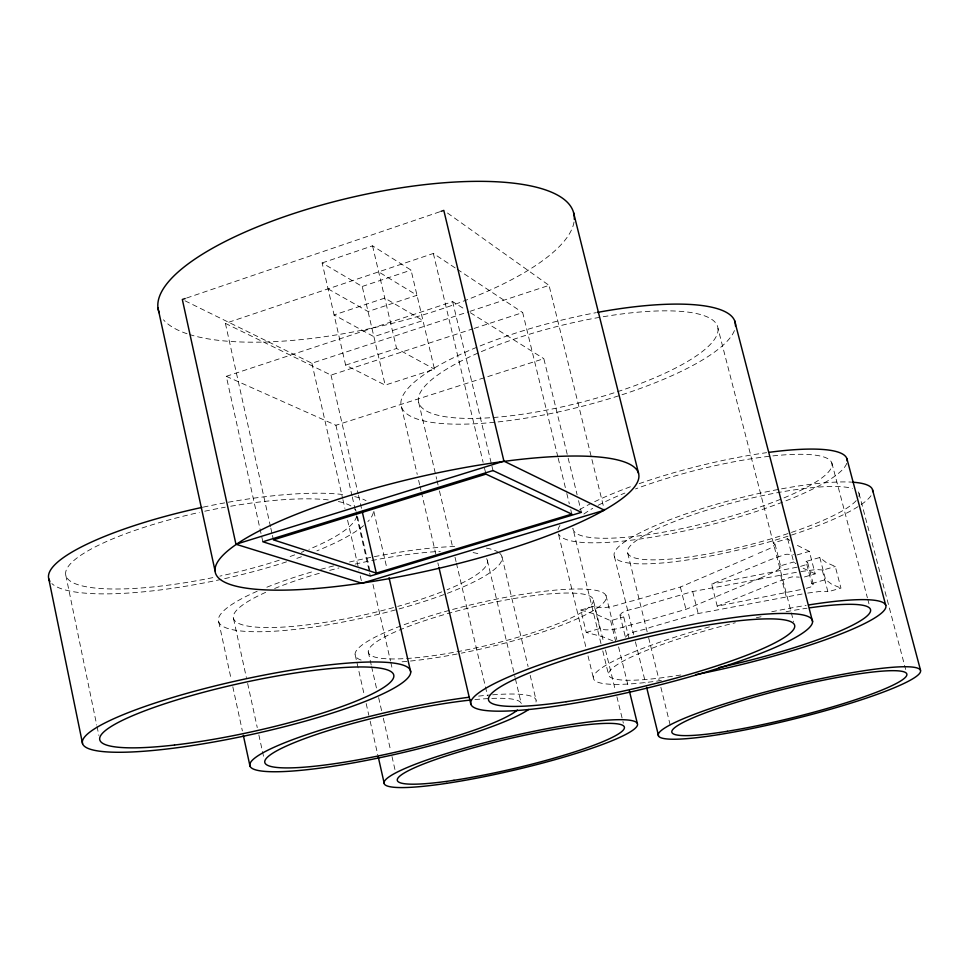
<?xml version="1.0" encoding="UTF-8"?>
<svg xmlns="http://www.w3.org/2000/svg" width="969" height="969" viewBox="0 0 969 969"><rect width="100%" height="100%" fill="white"/><g stroke="black" fill="none" stroke-linecap="round" stroke-linejoin="round"><path stroke-width="0.73" stroke-dasharray="4.84 3.63" d="M789.917 540.532L787.64 538.728L773.359 542.894C779.367 546.637 758.303 552.621 755.239 554.886M775.018 543.997L780.929 567.507L775.551 571.286L760.568 578.021M629.038 638.547L623.721 616.914A20.034 3.343 -13.7 0 0 623.588 616.865L621.795 616.393A16.134 2.701 -13.8 0 1 621.674 616.357C615.206 610.773 642.919 607.854 645.075 605.359L692.665 591.538L797.475 572.098M625.453 637.166C630.201 630.565 643.101 630.94 650.502 627.258L698.189 613.534L803.107 593.84M760.071 578.227L685.955 609.368L638.062 623.091C626.119 625.55 613.886 631.788 601.483 629.269A17.018 2.81 -13.7 0 1 601.374 629.22L599.92 628.542L594.36 606.109L595.874 606.86A16.994 2.943 -13.7 0 0 596.032 606.921C608.399 609.683 620.669 603.312 632.575 600.865L680.371 587.057L753.543 555.612M800.479 589.649L717.23 606.194L711.646 584.077L770.173 559.779L784.624 554.68A5.439 0.945 -14.4 0 1 786.913 554.22L793.502 554.607M717.23 606.194L775.975 582.321L790.474 577.306A5.451 0.896 -14.3 0 1 792.763 576.834L799.34 577.136M186.617 298.028L440.943 211.387M322.132 262.938L372.556 245.835L411.05 270.109L434.463 369.189L385.165 385.117L345.63 365.131L322.132 262.938L362.224 286.473L385.165 385.117M270.472 526.603L225.389 323.367L433.337 253.466L455.987 268.449M362.224 286.473L411.05 270.109M262.853 541.768L226.286 376.323L452.644 301.638L465.302 309.559M185.018 300.814L311.873 363.23L468.56 311.8M469.989 311.328L549.048 285.383L604.414 510.215M345.63 365.131L396.575 348.477L434.463 369.189M225.389 323.367L331.01 375.1L472.63 328.915M474.059 328.443L522.691 312.587L557.829 456.738M226.286 376.323L335.916 425.258L543.827 358.675L567.81 456.738M612.626 640.788L602.379 636.694L586.257 632.418L580.831 610.046L594.36 606.109M797.087 554.922L809.321 551.373L815.183 573.878L802.913 577.403M794.435 562.589L793.659 561.996L779.355 566.138L781.002 567.168M806.281 588.328L810.193 587.141A6.662 1.066 -14.3 0 0 812.397 586.184L813.463 584.864L811.792 583.568L806.051 561.463L819.81 557.49L826.06 562.444L835.29 566.514L840.947 588.098L827.926 591.805L822.306 570.244L835.29 566.514M580.831 610.046L597.328 614.806L610.615 620.693L623.721 616.914M586.257 632.418L599.92 628.542M811.792 583.568L825.588 579.619L831.765 584.295L840.947 588.098M800.588 566.368L804.488 565.181A6.662 1.126 -14.4 0 0 806.68 564.2L807.734 562.832L806.051 561.463M797.172 567.168L711.646 584.077M807.71 593.076L821.991 591.175L827.623 591.538M801 571.516L816.358 569.53L821.991 569.966M815.183 573.878L800.564 566.986M809.321 551.373L794.604 544.021M328.103 288.895L368.05 311.533L416.997 295.279L378.661 271.901M470.377 312.721L543.827 358.675M457.247 269.285L522.691 312.587M447.472 213.023L549.048 285.383M795.912 563.704L795.186 563.159M807.698 562.71L813.463 584.864M859.006 493.378L905.664 669.458M831.838 462.928L867.376 597.752M867.752 599.193L869.278 604.995M819.81 557.49L825.588 579.619M787.64 538.728L793.659 561.996M717.981 328.321A154.192 39.705 -14.1 0 1 497.945 417.13A154.192 39.705 -14.1 0 1 488.655 348.586A154.192 39.705 -14.1 0 1 717.981 328.321L790.97 611.439M791.346 612.905L793.611 621.662M780.675 575.101L786.295 596.892M692.665 591.538L698.189 613.534M680.371 587.057L685.955 609.368M627.718 553.178L647.183 631.933M648.624 637.772L659.077 680.068M660.882 687.36L670.972 728.191M614.419 556.521L633.605 634.441M635.41 641.793L645.536 682.951M619.906 614.806L625.247 636.572M606 595.475L616.793 639.54M618.585 646.892L628.663 688.014M610.615 620.693L615.896 642.302M568.161 458.192L577.112 494.784M578.541 500.634L581.4 512.347M593.355 600.138A115.529 20.313 -13.2 0 1 425.464 656.703A115.529 20.313 -13.2 0 1 423.598 621.02A115.529 20.313 -13.2 0 1 593.355 600.138L603.711 642.604M605.492 649.933L615.497 690.933M616.914 696.796L623.346 723.153M558.192 458.204L566.441 492.034M566.804 493.512L569.312 503.807M570.741 509.694L571.819 514.103M600.986 643.622L572.897 528.323A133.589 26.817 -14.3 0 0 727.271 517.361A133.589 26.817 -14.3 0 0 823.468 456.871A133.589 26.817 -14.3 0 0 635.531 488.933M602.766 650.914L608.447 674.267M558.641 534.791L586.257 648.649M588.026 655.952L593.331 677.852M452.644 301.638L491.586 464.684M491.937 466.15L492.991 470.559M433.337 253.466L483.119 462.358M484.524 468.245L485.929 474.132M502.003 556.933L528.093 666.551M530.176 675.32L536.087 700.175M487.346 560.409L515.06 677.355M515.399 678.821L521.286 703.676M418.705 402.486L436.692 479.122M437.043 480.6L438.073 485.021M439.454 490.92L452.596 546.928M455.018 557.236L456.06 561.657M456.399 563.134L487.528 695.778M372.556 245.835L396.575 348.477M401.408 406.605L417.239 474.41M418.608 480.309L419.638 484.73M419.989 486.208L421.018 490.629M421.358 492.107L435.808 554.014M437.867 562.868L438.557 565.811M373.828 511.353L386.679 567.422M331.01 375.1L358.179 493.911M358.518 495.377L361.534 508.58M357.488 516.513L370.618 574.023M372.968 584.343L390.483 661.015M390.81 662.493L392.493 669.87M335.916 425.258L351.953 495.522M352.292 496.988L356.301 514.551M356.628 516.017L369.334 571.637M369.661 573.103L370.328 576.034M311.873 363.23L342.578 498.175M342.917 499.641L344.916 508.446M347.58 520.171L358.93 570.051M360.262 575.913L361.934 583.253M368.281 651.98L371.284 665.231M371.611 666.708L376.626 688.789M378.637 697.632L381.641 710.883M383.312 718.247L390.664 750.648M391.997 756.535L395.001 769.786M355.199 654.899L364.187 694.688M366.173 703.53L368.838 715.316M370.17 721.202L377.825 755.093M270.799 528.069L272.107 533.967M272.434 535.433L273.415 539.854M233.553 618.731L246.368 677.573M247.652 683.46L257.257 727.586M258.868 734.938L263.992 758.485M218.776 622.013L231.216 679.414M232.814 686.779L242.371 730.941M65.831 575.344L96.73 725.078M97.045 726.556L98.874 735.459M361.098 660.059A128.925 22.675 -13.2 0 1 461.486 607.151A128.925 22.675 -13.2 0 1 606.364 597.183A128.925 22.675 -13.2 0 1 461.377 653.154M457.15 653.99A128.925 22.675 -13.2 0 1 399.482 661.997M373.283 512.613A166.026 37.21 -12.1 0 1 367.881 521.613M363.581 525.634A166.026 37.21 -12.1 0 1 316.875 550.864M301.407 556.751A166.026 37.21 -12.1 0 1 293.425 559.549M286.558 561.838A166.026 37.21 -12.1 0 1 51.866 583.58M203.333 507.114A166.026 37.21 -12.1 0 1 345.545 494.905M354.727 496.612A166.026 37.21 -12.1 0 1 366.052 500.67M356.689 515.992A148.754 33.321 -12.1 0 1 308.966 549.314M303.939 551.349A148.754 33.321 -12.1 0 1 301.359 552.354M294.709 554.862A148.754 33.321 -12.1 0 1 287.805 557.32M279.205 560.215A148.754 33.321 -12.1 0 1 219.866 576.131M212.829 577.621A148.754 33.321 -12.1 0 1 65.759 575.017A148.754 33.321 -12.1 0 1 199.299 512.407M204.762 511.22A148.754 33.321 -12.1 0 1 225.268 507.187M230.707 506.23A148.754 33.321 -12.1 0 1 330.138 500.125M338.363 501.506A148.754 33.321 -12.1 0 1 351.88 506.545M354.848 509.125A148.754 33.321 -12.1 0 1 356.204 511.269M574.011 222.034A213.265 66.013 -13.1 0 1 418.257 316.306A213.265 66.013 -13.1 0 1 189.754 334.608M187.041 333.736A213.265 66.013 -13.1 0 1 163.482 319.806M661.367 680.48A150.667 22.311 -14 0 1 595.85 672.765A150.667 22.311 -14 0 1 711.634 626.277M771.748 611.778A150.667 22.311 -14 0 1 806.16 605.359M680.819 674.981A134.994 19.986 -14 0 1 611.5 669.034A134.994 19.986 -14 0 1 735.314 622.74M756.304 617.786A134.994 19.986 -14 0 1 761.84 616.563M786.113 611.705A134.994 19.986 -14 0 1 807.032 608.205M846.749 463.339A149.093 29.93 -14.3 0 1 703.373 526.591A149.093 29.93 -14.3 0 1 558.532 533.919M558.071 529.643A149.093 29.93 -14.3 0 1 559.949 525.513M579.704 509.597A149.093 29.93 -14.3 0 1 632.345 486.075M639.201 483.652A149.093 29.93 -14.3 0 1 766.612 452.668M583.883 514.042A133.589 26.817 -14.3 0 1 592.737 508.325M598.079 505.346A133.589 26.817 -14.3 0 1 624.908 493.051M492.627 694.797A146.828 21.427 -12.9 0 1 535.263 703.47M478.625 696.105A146.828 21.427 -12.9 0 1 489.539 695.039M474.931 699.606A131.566 19.186 -12.9 0 1 521.286 705.069M499.689 553.251A145.326 28.755 -12.8 0 1 319.722 626.107A145.326 28.755 -12.8 0 1 257.96 590.908M266.863 587.214A145.326 28.755 -12.8 0 1 314.222 571.213M320.739 569.36A145.326 28.755 -12.8 0 1 333.687 565.896M349.53 562.008A145.326 28.755 -12.8 0 1 454.655 546.504M486.402 548.103A145.326 28.755 -12.8 0 1 497.436 551.676M486.595 558.701A130.221 25.763 -12.8 0 1 447.048 589.758M441.791 591.853A130.221 25.763 -12.8 0 1 397.69 606.424M393.511 607.575A130.221 25.763 -12.8 0 1 252.097 626.713A130.221 25.763 -12.8 0 1 265.821 592.265M274.651 588.498A130.221 25.763 -12.8 0 1 320.569 572.921M329.69 570.39A130.221 25.763 -12.8 0 1 338.98 567.967M355.175 564.091A130.221 25.763 -12.8 0 1 440.301 551.397M473.114 552.584A130.221 25.763 -12.8 0 1 480.418 554.498M734.405 330.562A172.107 44.344 -14.1 0 1 546.371 414.441A172.107 44.344 -14.1 0 1 402.729 395.946A172.107 44.344 -14.1 0 1 595.814 312.721M870.998 495.692A133.322 25.061 -14.3 0 1 860.084 505.321M858.062 506.63A133.322 25.061 -14.3 0 1 665.025 562.735A133.322 25.061 -14.3 0 1 655.323 525.646A133.322 25.061 -14.3 0 1 851.654 482.126M858.243 491.913A119.466 22.457 -14.3 0 1 858.764 496.758M856.172 500.646A119.466 22.457 -14.3 0 1 681.667 557.926A119.466 22.457 -14.3 0 1 670.681 522.994A119.466 22.457 -14.3 0 1 852.357 488.485M384.778 298.077L334.087 314.949L373.901 336.679L422.968 320.545L384.778 298.077"/><path stroke-width="1.45" d="M185.188 298.513L182.329 299.482L235.952 544.251L361.934 583.253L604.414 510.215L503.928 461.147L235.952 544.251M440.943 211.387L443.802 210.406L503.928 461.147M376.299 573.115L571.819 514.103L485.929 474.132L273.415 539.854L376.299 573.115L362.212 511.511M872.536 489.793L920.55 670.318M846.967 458.87L885.751 605.383M734.623 320.751L812.579 621.614A175.849 26.333 -13.7 0 1 556.363 706.074A175.849 26.333 -13.7 0 1 555.879 659.283A175.849 26.333 -13.7 0 1 812.579 621.614M573.575 212.72L638.547 473.235M646.626 687.36L658.569 735.883M629.378 690.958L637.287 723.274M438.909 567.289L470.886 704.39M389.053 577.669L410.699 671.989A167.988 27.798 -12.4 0 1 165.033 749.219A167.988 27.798 -12.4 0 1 163.822 700.212A167.988 27.798 -12.4 0 1 410.699 671.989M378.164 756.571L384.148 783.085M157.923 307.718L215.045 570.802M243.328 735.35L250.026 766.261M48.765 578.82L82.547 743.562M49.904 581.303A166.026 37.21 -12.1 0 1 201.976 507.417M159.158 312.769A213.265 66.013 -13.1 0 1 355.72 196.428A213.265 66.013 -13.1 0 1 574.302 219.333M808.933 604.91A150.667 22.311 -14 0 1 874.389 618.161A150.667 22.311 -14 0 1 695.633 674.642M809.805 607.805A134.994 19.986 -14 0 1 862.131 619.724A134.994 19.986 -14 0 1 718.974 667.617M769.374 452.293A149.093 29.93 -14.3 0 1 847.221 461.026M528.735 709.465A146.828 21.427 -12.9 0 1 336.909 765.655A146.828 21.427 -12.9 0 1 265.99 751.157A146.828 21.427 -12.9 0 1 468.996 697.244M517.446 710.059A131.566 19.186 -12.9 0 1 345.218 762.058A131.566 19.186 -12.9 0 1 281.458 748.371A131.566 19.186 -12.9 0 1 470.728 700.03M597.207 312.454A172.107 44.344 -14.1 0 1 735.447 326.008M852.938 482.211A133.322 25.061 -14.3 0 1 872.681 491.61M492.991 470.559L262.853 541.768L370.328 576.034L581.4 512.347L492.991 470.559M446.782 783.315A130.1 16.848 -13.2 0 0 637.554 724.449A130.1 16.848 -13.2 0 0 448.199 753.01A130.1 16.848 -13.2 0 0 446.782 783.315M453.94 780.299A116.583 15.092 -13.2 0 0 624.424 727.549A116.583 15.092 -13.2 0 0 454.279 753.373A116.583 15.092 -13.2 0 0 453.94 780.299M174.517 745.028A150.51 24.903 -12.4 0 0 393.85 675.768A150.51 24.903 -12.4 0 0 171.888 701.459A150.51 24.903 -12.4 0 0 174.517 745.028M313.92 588.668A217.359 46.742 -13.1 0 0 638.777 477.983A217.359 46.742 -13.1 0 0 328.249 502.536A217.359 46.742 -13.1 0 0 313.92 588.668M566.053 701.726A157.547 23.583 -13.7 0 0 794.737 626.035A157.547 23.583 -13.7 0 0 563.91 660.228A157.547 23.583 -13.7 0 0 566.053 701.726M719.737 734.466A135.054 16.63 -13.9 0 0 920.538 671.553A135.054 16.63 -13.9 0 0 728.203 702.743A135.054 16.63 -13.9 0 0 719.737 734.466M727.38 731.28A121.016 14.898 -13.9 0 0 906.851 674.909A121.016 14.898 -13.9 0 0 733.969 703.106A121.016 14.898 -13.9 0 0 727.38 731.28"/></g></svg>
